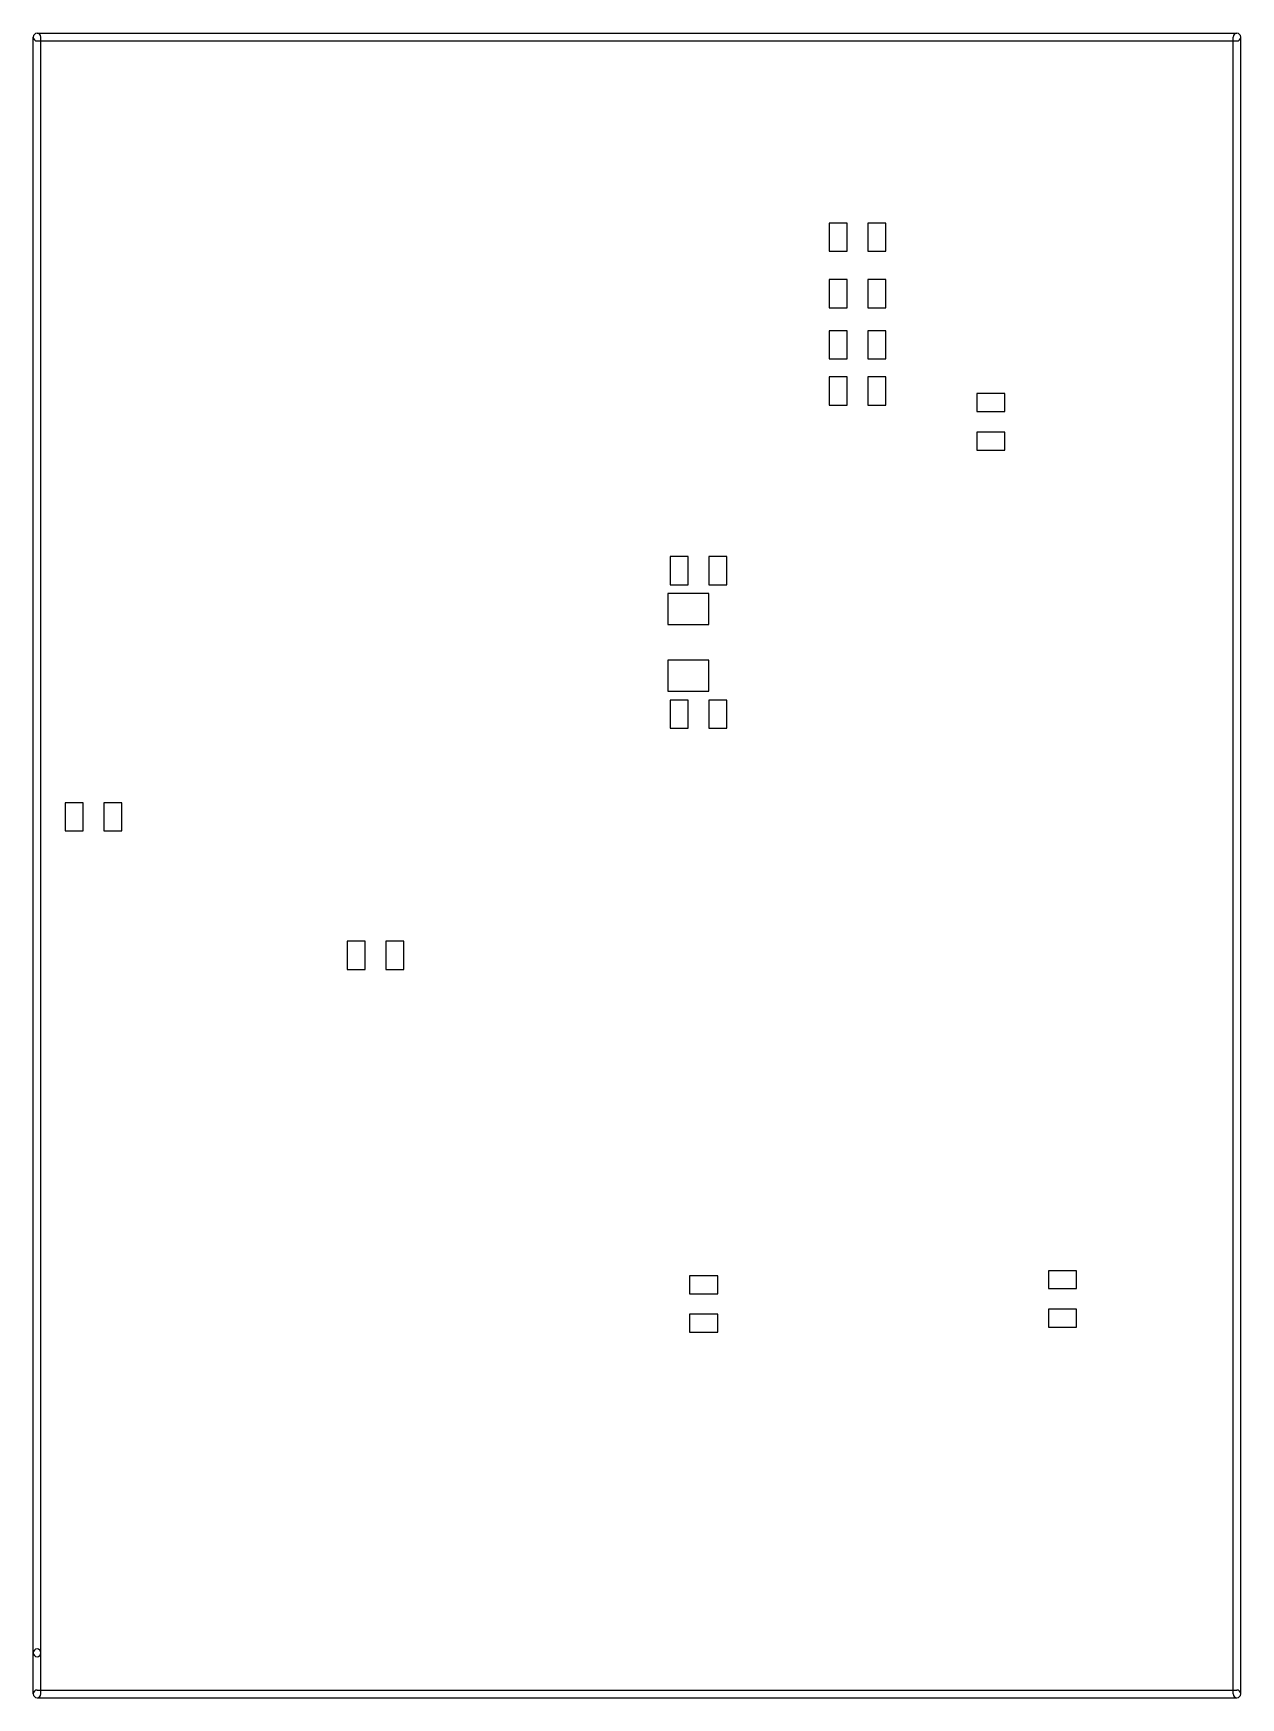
# Model space of a CAD drawing. Extents: x 4625 to 28175, y 45595 to 78045.
import ezdxf

# ---------------------------------------------------------------- set-up
doc = ezdxf.new("R2010")
doc.units = 0
doc.layers.add('BLACK', color=1, linetype='CONTINUOUS')

msp = doc.modelspace()

# ---------------------------------------------------------------- linework, layer by layer
at = {"layer": 'BLACK'}
for p, q in [((4625, 46470), (4625, 77970)), ((4700, 78045), (28100, 78045)), ((4700, 77895), (28100, 77895)), ((4775, 46470), (4775, 77970)), ((28025, 45670), (28025, 77970)), ((28175, 45670), (28175, 77970)), ((20150, 74345), (20150, 73795)), ((20500, 74345), (20150, 74345)), ((20500, 73795), (20500, 74345)), ((20900, 74345), (20900, 73795)), ((21250, 74345), (20900, 74345)), ((21250, 73795), (21250, 74345)), ((20150, 73795), (20500, 73795)), ((20900, 73795), (21250, 73795)), ((20150, 73245), (20150, 72695)), ((20500, 73245), (20150, 73245)), ((20500, 72695), (20500, 73245)), ((20900, 73245), (20900, 72695)), ((21250, 73245), (20900, 73245)), ((21250, 72695), (21250, 73245)), ((20150, 72695), (20500, 72695)), ((20900, 72695), (21250, 72695)), ((20150, 72245), (20150, 71695)), ((20500, 72245), (20150, 72245)), ((20500, 71695), (20500, 72245)), ((20900, 72245), (20900, 71695)), ((21250, 72245), (20900, 72245)), ((21250, 71695), (21250, 72245)), ((20150, 71695), (20500, 71695)), ((20900, 71695), (21250, 71695)), ((20150, 71345), (20150, 70795)), ((20500, 71345), (20150, 71345)), ((20500, 70795), (20500, 71345)), ((20900, 71345), (20900, 70795)), ((21250, 71345), (20900, 71345)), ((21250, 70795), (21250, 71345)), ((20150, 70795), (20500, 70795)), ((20900, 70795), (21250, 70795)), ((23575, 71020), (23025, 71020)), ((23025, 71020), (23025, 70670)), ((23575, 70670), (23575, 71020)), ((23025, 70670), (23575, 70670)), ((23575, 70270), (23025, 70270)), ((23025, 70270), (23025, 69920)), ((23575, 69920), (23575, 70270)), ((23025, 69920), (23575, 69920)), ((17050, 67845), (17050, 67295)), ((17400, 67845), (17050, 67845)), ((17400, 67295), (17400, 67845)), ((17800, 67845), (17800, 67295)), ((18150, 67845), (17800, 67845)), ((18150, 67295), (18150, 67845)), ((17050, 67295), (17400, 67295)), ((17800, 67295), (18150, 67295)), ((17800, 67120), (17000, 67120)), ((17000, 67120), (17000, 66520)), ((17800, 66520), (17800, 67120)), ((17000, 66520), (17800, 66520)), ((17800, 65820), (17000, 65820)), ((17000, 65820), (17000, 65220)), ((17800, 65220), (17800, 65820)), ((17000, 65220), (17800, 65220)), ((17050, 65045), (17050, 64495)), ((17400, 65045), (17050, 65045)), ((17400, 64495), (17400, 65045)), ((17800, 65045), (17800, 64495)), ((18150, 65045), (17800, 65045)), ((18150, 64495), (18150, 65045)), ((17050, 64495), (17400, 64495)), ((17800, 64495), (18150, 64495)), ((5250, 63045), (5250, 62495)), ((5600, 63045), (5250, 63045)), ((5600, 62495), (5600, 63045)), ((6000, 63045), (6000, 62495)), ((6350, 63045), (6000, 63045)), ((6350, 62495), (6350, 63045)), ((5250, 62495), (5600, 62495)), ((6000, 62495), (6350, 62495)), ((11100, 60345), (10750, 60345)), ((10750, 60345), (10750, 59795)), ((11100, 59795), (11100, 60345)), ((11850, 60345), (11500, 60345)), ((11500, 60345), (11500, 59795)), ((11850, 59795), (11850, 60345)), ((10750, 59795), (11100, 59795)), ((11500, 59795), (11850, 59795)), ((24975, 53920), (24425, 53920)), ((24425, 53920), (24425, 53570)), ((24975, 53570), (24975, 53920)), ((17975, 53820), (17425, 53820)), ((17425, 53820), (17425, 53470)), ((17975, 53470), (17975, 53820)), ((24425, 53570), (24975, 53570)), ((17425, 53470), (17975, 53470)), ((17975, 53070), (17425, 53070)), ((17425, 53070), (17425, 52720)), ((17975, 52720), (17975, 53070)), ((24975, 53170), (24425, 53170)), ((24425, 53170), (24425, 52820)), ((24975, 52820), (24975, 53170)), ((17425, 52720), (17975, 52720)), ((24425, 52820), (24975, 52820)), ((4625, 45670), (4625, 46470)), ((4775, 45670), (4775, 46470)), ((4700, 45745), (28100, 45745)), ((4700, 45595), (28100, 45595))]:
    msp.add_line(p, q, dxfattribs=at)
for centre, start, end in [((4700, 77970), 90, 270), ((4700, 77970), 360, 540), ((28100, 77970), 360, 540), ((28100, 77970), 270, 450), ((4700, 46470), 360, 540), ((4700, 46470), 180, 360), ((4700, 45670), 90, 270), ((4700, 45670), 180, 360), ((28100, 45670), 180, 360), ((28100, 45670), 270, 450)]:
    msp.add_arc(centre, 75, start, end, dxfattribs=at)

doc.saveas('drawing.dxf')
